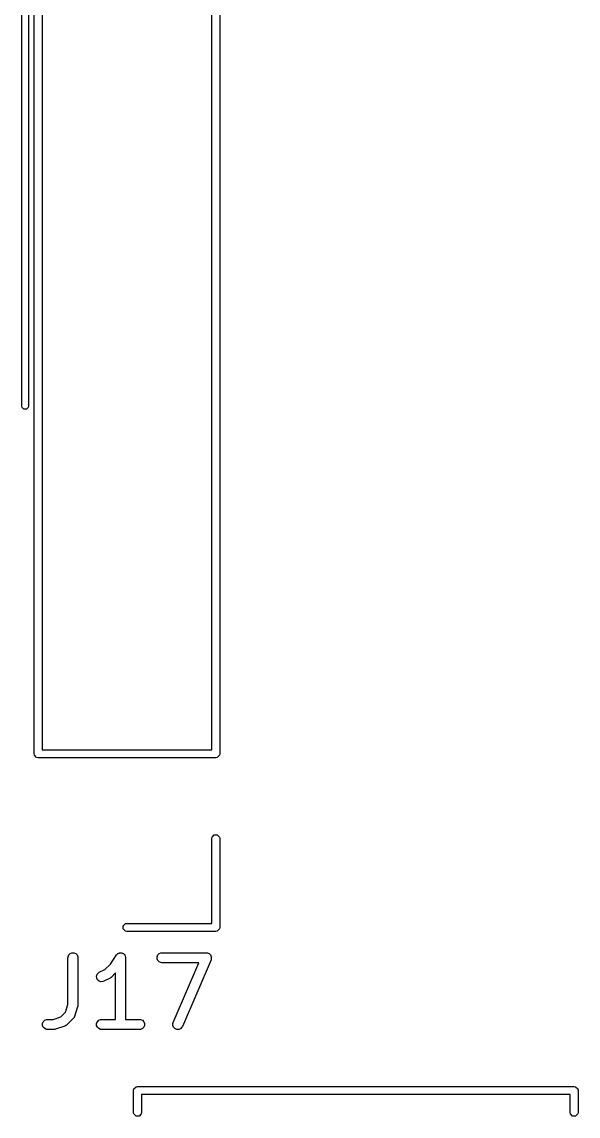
# Model space of a CAD drawing. Extents: x 44.5 to 107.9, y -138.8 to -45.2.
# Drawn here: x 44.53 to 52.86, y -77.94 to -61.55 of the extents above; entities that cross this region are included whole.
import ezdxf

# ---------------------------------------------------------------- set-up
doc = ezdxf.new("R2010")
doc.units = 0
doc.layers.add('BLACK', color=7, linetype='CONTINUOUS')

msp = doc.modelspace()

# ---------------------------------------------------------------- linework, layer by layer
at = {"layer": 'BLACK', "linetype": 'CONTINUOUS'}
for p, q in [((44.711, -72.517), (44.711, -49.597)), ((44.831, -49.657), (44.831, -72.457)), ((47.371, -72.457), (47.371, -49.657)), ((47.491, -49.597), (47.491, -72.517)), ((44.527, -67.31), (44.527, -54.61)), ((44.627, -54.61), (44.627, -67.31)), ((44.530806, -67.329134), (44.527, -67.31)), ((44.557866, -67.356194), (44.530806, -67.329134)), ((44.596134, -67.356194), (44.557866, -67.356194)), ((44.623194, -67.329134), (44.596134, -67.356194)), ((44.627, -67.31), (44.623194, -67.329134)), ((44.715567, -72.539961), (44.711, -72.517)), ((44.748039, -72.572433), (44.715567, -72.539961)), ((44.771, -72.577), (44.748039, -72.572433)), ((47.431, -72.577), (44.771, -72.577)), ((44.831, -72.457), (47.371, -72.457)), ((47.453961, -72.572433), (47.431, -72.577)), ((47.486433, -72.539961), (47.453961, -72.572433)), ((47.491, -72.517), (47.486433, -72.539961)), ((47.375567, -73.764039), (47.408039, -73.731567)), ((47.408039, -73.731567), (47.453961, -73.731567)), ((47.453961, -73.731567), (47.486433, -73.764039)), ((47.371, -73.787), (47.375567, -73.764039)), ((47.371, -75.057), (47.371, -73.787)), ((47.486433, -73.764039), (47.491, -73.787)), ((47.491, -73.787), (47.491, -75.117)), ((46.045567, -75.094039), (46.078039, -75.061567)), ((46.078039, -75.061567), (46.101, -75.057)), ((46.101, -75.057), (47.371, -75.057)), ((46.045567, -75.139961), (46.045567, -75.094039)), ((46.078039, -75.172433), (46.045567, -75.139961)), ((46.101, -75.177), (46.078039, -75.172433)), ((47.431, -75.177), (46.101, -75.177)), ((47.453961, -75.172433), (47.431, -75.177)), ((47.486433, -75.139961), (47.453961, -75.172433)), ((47.491, -75.117), (47.486433, -75.139961)), ((45.216476, -75.571819), (45.217917, -75.557187)), ((45.217917, -75.557187), (45.229116, -75.530151)), ((45.229116, -75.530151), (45.249808, -75.509459)), ((45.249808, -75.509459), (45.276844, -75.49826)), ((45.276844, -75.49826), (45.306108, -75.49826)), ((45.306108, -75.49826), (45.333144, -75.509459)), ((45.333144, -75.509459), (45.353836, -75.530151)), ((45.353836, -75.530151), (45.365035, -75.557187)), ((45.365035, -75.557187), (45.366476, -75.571819)), ((45.852238, -75.666896), (45.943358, -75.530216)), ((45.943358, -75.530216), (45.943392, -75.530173)), ((45.943392, -75.530173), (45.943402, -75.530151)), ((45.943402, -75.530151), (45.943453, -75.530099)), ((45.943453, -75.530099), (45.952674, -75.518841)), ((45.952674, -75.518841), (45.958843, -75.514709)), ((45.958843, -75.514709), (45.964094, -75.509459)), ((45.964094, -75.509459), (45.970883, -75.506646)), ((45.970883, -75.506646), (45.976989, -75.502558)), ((45.976989, -75.502558), (45.984269, -75.501101)), ((45.984269, -75.501101), (45.99113, -75.49826)), ((45.99113, -75.49826), (45.998478, -75.49826)), ((45.998478, -75.49826), (46.005683, -75.496819)), ((46.005683, -75.496819), (46.012967, -75.49826)), ((46.012967, -75.49826), (46.020394, -75.49826)), ((46.020394, -75.49826), (46.027182, -75.501072)), ((46.027182, -75.501072), (46.034391, -75.502498)), ((46.034391, -75.502498), (46.04057, -75.506617)), ((46.04057, -75.506617), (46.04743, -75.509459)), ((46.04743, -75.509459), (46.052623, -75.514652)), ((46.052623, -75.514652), (46.05874, -75.51873)), ((46.05874, -75.51873), (46.062873, -75.524902)), ((46.062873, -75.524902), (46.068122, -75.530151)), ((46.068122, -75.530151), (46.070933, -75.536938)), ((46.070933, -75.536938), (46.075023, -75.543045)), ((46.075023, -75.543045), (46.076479, -75.550326)), ((46.076479, -75.550326), (46.079321, -75.557187)), ((46.079321, -75.557187), (46.080746, -75.571663)), ((46.551251, -75.557187), (46.56245, -75.530151)), ((46.551251, -75.586451), (46.551251, -75.557187)), ((46.56245, -75.530151), (46.583142, -75.509459)), ((46.583142, -75.509459), (46.610178, -75.49826)), ((46.610178, -75.49826), (46.62481, -75.496819)), ((46.62481, -75.496819), (47.291476, -75.496819)), ((47.291476, -75.496819), (47.306108, -75.49826)), ((47.306108, -75.49826), (47.306538, -75.498438)), ((47.306538, -75.498438), (47.307003, -75.498444)), ((47.307003, -75.498444), (47.320009, -75.504018)), ((47.320009, -75.504018), (47.333144, -75.509459)), ((47.333144, -75.509459), (47.333473, -75.509788)), ((47.333473, -75.509788), (47.333901, -75.509972)), ((47.333901, -75.509972), (47.343796, -75.520111)), ((47.343796, -75.520111), (47.353836, -75.530151)), ((47.353836, -75.530151), (47.354014, -75.530581)), ((47.354014, -75.530581), (47.35434, -75.530915)), ((47.35434, -75.530915), (47.359613, -75.544097)), ((47.359613, -75.544097), (47.365035, -75.557187)), ((47.365035, -75.557187), (47.365035, -75.557652)), ((47.365035, -75.557652), (47.365208, -75.558085)), ((47.365208, -75.558085), (47.365035, -75.572265)), ((45.216476, -76.273934), (45.216476, -75.571819)), ((45.366476, -75.571819), (45.366476, -76.286104)), ((45.770859, -75.748275), (45.852238, -75.666896)), ((46.080746, -75.571663), (46.080762, -75.57174)), ((46.080762, -75.57174), (46.080756, -75.571766)), ((46.080756, -75.571766), (46.080762, -75.571819)), ((46.080762, -75.571819), (46.080762, -76.496819)), ((46.56245, -75.613487), (46.551251, -75.586451)), ((46.583142, -75.634179), (46.56245, -75.613487)), ((46.610178, -75.645378), (46.583142, -75.634179)), ((46.62481, -75.646819), (46.610178, -75.645378)), ((47.177735, -75.646819), (46.62481, -75.646819)), ((46.793969, -76.542275), (47.177735, -75.646819)), ((47.360412, -75.601363), (46.931841, -76.601363)), ((47.364851, -75.587347), (47.360412, -75.601363)), ((47.364856, -75.586881), (47.364851, -75.587347)), ((47.365035, -75.586451), (47.364856, -75.586881)), ((47.365035, -75.572265), (47.365035, -75.586451)), ((45.645637, -75.848152), (45.654891, -75.820391)), ((45.647711, -75.877342), (45.645637, -75.848152)), ((45.660798, -75.903517), (45.647711, -75.877342)), ((45.654891, -75.820391), (45.674064, -75.798283)), ((45.674064, -75.798283), (45.686507, -75.790451)), ((45.686507, -75.790451), (45.770859, -75.748275)), ((45.848827, -75.876996), (45.753589, -75.924615)), ((45.855126, -75.873031), (45.848827, -75.876996)), ((45.856954, -75.872274), (45.855126, -75.873031)), ((45.85901, -75.870585), (45.856954, -75.872274)), ((45.86127, -75.869164), (45.85901, -75.870585)), ((45.862569, -75.867665), (45.86127, -75.869164)), ((45.868319, -75.862947), (45.862569, -75.867665)), ((45.930762, -75.800504), (45.868319, -75.862947)), ((45.930762, -76.496819), (45.930762, -75.800504)), ((45.682906, -75.92269), (45.660798, -75.903517)), ((45.710667, -75.931944), (45.682906, -75.92269)), ((45.739857, -75.92987), (45.710667, -75.931944)), ((45.753589, -75.924615), (45.739857, -75.92987)), ((45.178304, -76.388447), (45.216476, -76.273934)), ((45.362627, -76.309822), (45.315008, -76.452678)), ((45.364276, -76.302566), (45.362627, -76.309822)), ((45.365035, -76.300736), (45.364276, -76.302566)), ((45.365296, -76.298082), (45.365035, -76.300736)), ((45.365887, -76.295485), (45.365296, -76.298082)), ((45.366476, -76.286104), (45.365746, -76.29351)), ((45.365746, -76.29351), (45.365887, -76.295485)), ((44.836965, -76.557187), (44.848164, -76.530151)), ((44.848164, -76.530151), (44.868856, -76.509459)), ((44.868856, -76.509459), (44.895892, -76.49826)), ((44.895892, -76.49826), (44.910524, -76.496819)), ((44.910524, -76.496819), (44.993592, -76.496819)), ((44.993592, -76.496819), (45.108105, -76.458647)), ((45.108105, -76.458647), (45.178304, -76.388447)), ((45.296891, -76.481993), (45.201652, -76.577233)), ((45.306218, -76.470628), (45.296891, -76.481993)), ((45.307248, -76.468139), (45.306218, -76.470628)), ((45.309014, -76.466104), (45.307248, -76.468139)), ((45.315008, -76.452678), (45.309014, -76.466104)), ((45.646489, -76.557187), (45.657688, -76.530151)), ((45.657688, -76.530151), (45.67838, -76.509459)), ((45.67838, -76.509459), (45.705416, -76.49826)), ((45.705416, -76.49826), (45.720048, -76.496819)), ((45.720048, -76.496819), (45.930762, -76.496819)), ((46.080762, -76.496819), (46.291476, -76.496819)), ((46.291476, -76.496819), (46.306108, -76.49826)), ((46.306108, -76.49826), (46.333144, -76.509459)), ((46.333144, -76.509459), (46.353836, -76.530151)), ((46.353836, -76.530151), (46.365035, -76.557187)), ((46.78953, -76.556292), (46.793969, -76.542275)), ((44.836965, -76.586451), (44.836965, -76.557187)), ((44.848164, -76.613487), (44.836965, -76.586451)), ((44.868856, -76.634179), (44.848164, -76.613487)), ((44.895892, -76.645378), (44.868856, -76.634179)), ((44.910524, -76.646819), (44.895892, -76.645378)), ((45.005762, -76.646819), (44.910524, -76.646819)), ((45.013167, -76.646089), (45.005762, -76.646819)), ((45.015142, -76.64623), (45.013167, -76.646089)), ((45.017739, -76.645639), (45.015142, -76.64623)), ((45.020394, -76.645378), (45.017739, -76.645639)), ((45.022225, -76.644619), (45.020394, -76.645378)), ((45.029479, -76.64297), (45.022225, -76.644619)), ((45.172336, -76.595351), (45.029479, -76.64297)), ((45.185761, -76.589357), (45.172336, -76.595351)), ((45.187796, -76.587591), (45.185761, -76.589357)), ((45.190287, -76.58656), (45.187796, -76.587591)), ((45.201652, -76.577233), (45.190287, -76.58656)), ((45.646489, -76.586451), (45.646489, -76.557187)), ((45.657688, -76.613487), (45.646489, -76.586451)), ((45.67838, -76.634179), (45.657688, -76.613487)), ((45.705416, -76.645378), (45.67838, -76.634179)), ((45.720048, -76.646819), (45.705416, -76.645378)), ((46.291476, -76.646819), (45.720048, -76.646819)), ((46.306108, -76.645378), (46.291476, -76.646819)), ((46.333144, -76.634179), (46.306108, -76.645378)), ((46.353836, -76.613487), (46.333144, -76.634179)), ((46.365035, -76.586451), (46.353836, -76.613487)), ((46.365035, -76.557187), (46.365035, -76.586451)), ((46.789173, -76.585553), (46.78953, -76.556292)), ((46.800041, -76.612723), (46.789173, -76.585553)), ((46.82048, -76.633667), (46.800041, -76.612723)), ((46.847378, -76.645194), (46.82048, -76.633667)), ((46.876639, -76.645551), (46.847378, -76.645194)), ((46.903809, -76.634683), (46.876639, -76.645551)), ((46.924753, -76.614244), (46.903809, -76.634683)), ((46.931841, -76.601363), (46.924753, -76.614244)), ((46.204567, -77.536039), (46.237039, -77.503567)), ((46.237039, -77.503567), (46.26, -77.499)), ((46.26, -77.499), (52.8, -77.499)), ((52.8, -77.499), (52.822961, -77.503567)), ((52.822961, -77.503567), (52.855433, -77.536039)), ((46.2, -77.559), (46.204567, -77.536039)), ((46.2, -77.889), (46.2, -77.559)), ((52.74, -77.619), (46.32, -77.619)), ((46.32, -77.619), (46.32, -77.889)), ((52.74, -77.889), (52.74, -77.619)), ((52.855433, -77.536039), (52.86, -77.559)), ((52.86, -77.559), (52.86, -77.889)), ((46.204567, -77.911961), (46.2, -77.889)), ((46.237039, -77.944433), (46.204567, -77.911961)), ((46.282961, -77.944433), (46.237039, -77.944433)), ((46.315433, -77.911961), (46.282961, -77.944433)), ((46.32, -77.889), (46.315433, -77.911961)), ((52.744567, -77.911961), (52.74, -77.889)), ((52.777039, -77.944433), (52.744567, -77.911961)), ((52.822961, -77.944433), (52.777039, -77.944433)), ((52.855433, -77.911961), (52.822961, -77.944433)), ((52.86, -77.889), (52.855433, -77.911961))]:
    msp.add_line(p, q, dxfattribs=at)

doc.saveas('drawing.dxf')
